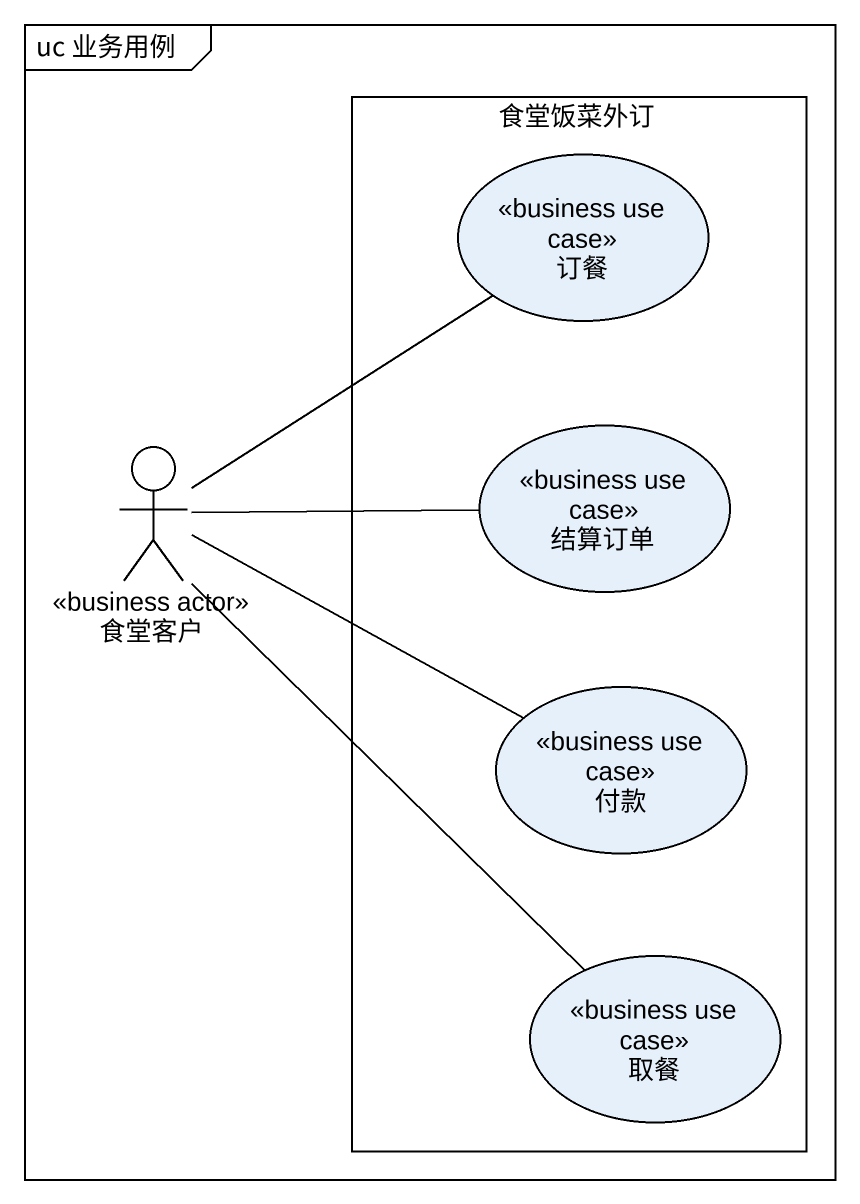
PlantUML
@startuml
mainframe uc 业务用例
rectangle 食堂饭菜外订 {
  usecase 订餐 <<business use case>>
  usecase 结算订单 <<business use case>>
  usecase 付款 <<business use case>>
  usecase 取餐 <<business use case>>
}
actor 食堂客户 <<business actor>>
食堂客户 -up- 订餐
食堂客户 -right- 结算订单
食堂客户 -right- 付款
食堂客户 -- 取餐
@enduml
